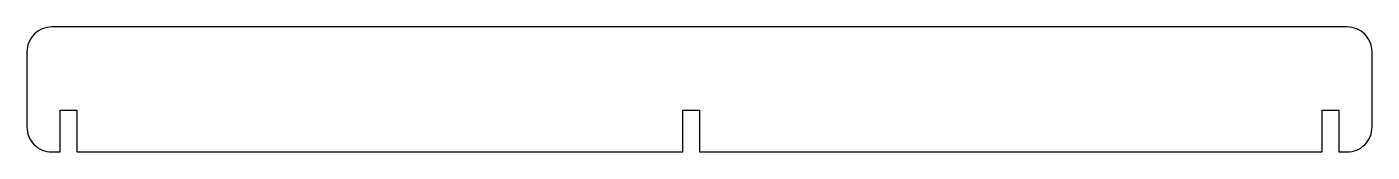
# Model space of a CAD drawing. Header units: millimetres. Extents: x -308 to -146, y 118 to 133.
import ezdxf

# ---------------------------------------------------------------- set-up
doc = ezdxf.new("R2010")
doc.units = ezdxf.units.MM
doc.layers.get('0').update_dxf_attribs({"linetype": 'CONTINUOUS'})

msp = doc.modelspace()

# ---------------------------------------------------------------- linework, layer by layer
msp.add_lwpolyline([(-304, 122.94), (-302, 122.94), (-302, 117.94), (-229, 117.94), (-229, 122.94), (-227, 122.94), (-227, 117.94), (-152, 117.94), (-152, 122.94), (-150, 122.94), (-150, 117.94), (-149, 117.94, 0.414214), (-146, 120.94), (-146, 129.94, 0.414214), (-149, 132.94), (-305, 132.94, 0.414214), (-308, 129.94), (-308, 120.94, 0.414214), (-305, 117.94), (-304, 117.94)], format="xyb", close=True)

doc.saveas('drawing.dxf')
